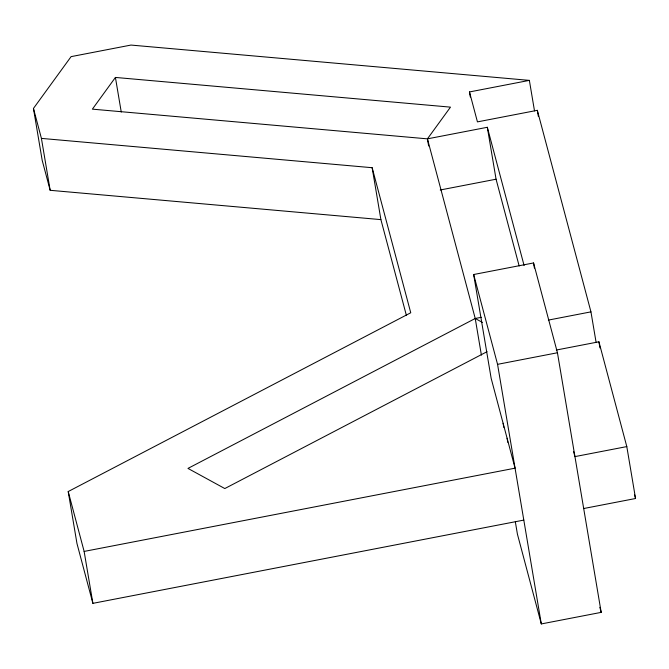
<?xml version="1.0" encoding="UTF-8"?>
<svg xmlns="http://www.w3.org/2000/svg" width="669" height="669" viewBox="0 0 669 669"><rect width="100%" height="100%" fill="white"/><g stroke="black" fill="none" stroke-linecap="round" stroke-linejoin="round"><path stroke-width="1" d="M406.367 315.325L380.904 219.624L50.167 190.305L42.197 160.368L33.45 108.445L71.098 56.631L130.982 45.066L529.363 80.38L534.506 110.92M428.637 145.976L427.432 138.851L450.48 107.14L115.419 77.437L92.381 109.147L427.432 138.851L487.316 127.286L524.103 265.543M523.81 520.097L92.891 603.346L76.96 543.471L68.205 491.548L410.749 312.766L372.148 167.71L41.419 138.391L33.45 108.445M481.32 317.307L475.233 318.486L187.972 468.409L224.809 488.554L487.049 351.685M470.332 97.038L469.479 91.946L529.363 80.38M596.104 342.403L590.953 311.863L537.324 110.318L477.44 121.883L469.479 91.946M440.244 189.988L496.064 179.208L519.161 265.994M68.205 491.548L84.135 551.423L515.063 468.175L491.163 378.361L473.66 274.516L533.544 262.95L557.444 352.764L601.188 612.369L541.305 623.934L517.413 534.121L515.331 521.787M548.329 320.1L590.953 311.863M556.29 350.038L598.922 341.8L626.803 446.591L635.55 498.505L583.694 508.524M473.66 274.516L497.56 364.337L557.444 352.764M626.803 446.591L574.939 456.609L573.617 451.617M427.432 138.851L475.233 318.486L482.416 322.416M634.48 494.475L635.55 498.505M599.85 607.318L601.188 612.369M598.922 341.8L599.951 347.913M537.324 110.318L538.353 116.423M533.544 262.95L534.414 268.093M487.316 127.286L496.064 179.208M497.56 364.337L541.305 623.934M507.094 438.237L507.779 442.309M503.113 423.268L503.799 427.34M475.233 318.486L481.404 355.13M372.148 167.71L380.904 219.624M115.419 77.437L121.256 112.049M41.419 138.391L50.167 190.305M84.135 551.423L92.891 603.346"/></g></svg>
